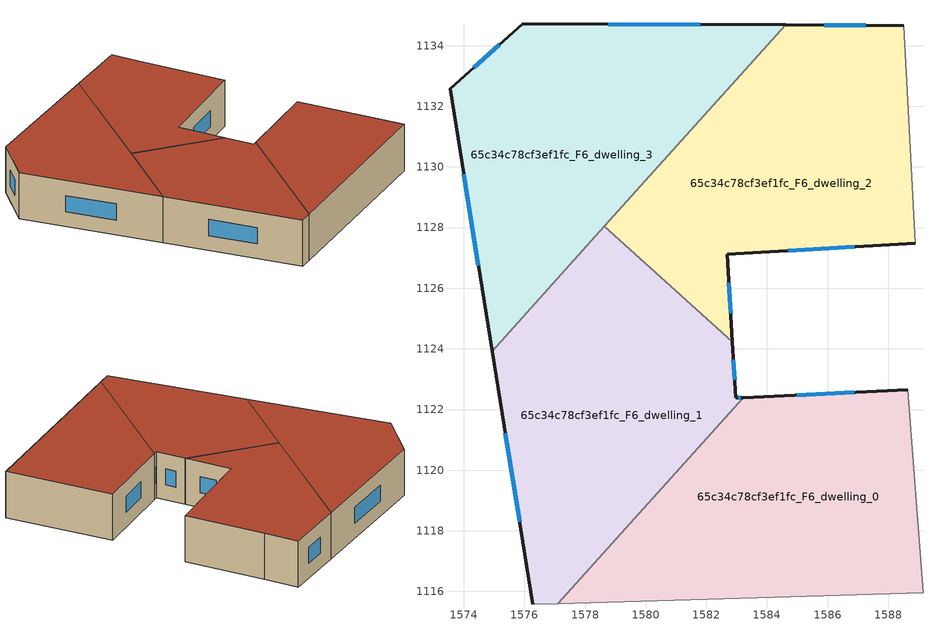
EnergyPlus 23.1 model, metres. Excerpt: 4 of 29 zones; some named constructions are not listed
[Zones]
65c34c78cf3ef1fc_F6_dwelling_0
 floor to 65c34c78cf3ef1fc_F5_dwelling_0 (EU_floor_Construction): 1588.64,1122.64 1589.15,1115.96 1577.09,1115.6 1583.22,1122.4 z18
 wall outside (EU_wall_Construction): 1588.64,1122.64 1583.22,1122.4 z18:21
 wall to 65c34c78cf3ef1fc_F6_dwelling_1 (EU_wall_Construction): 1583.22,1122.4 1577.09,1115.6 z18:21
 wall adiabatic (EU_wall_Construction): 1577.09,1115.6 1589.15,1115.96 1588.64,1122.64 z18:21
 window (EU_Window_Construction): 1586.87,1122.56 1584.98,1122.48 z18.98:20.02
 roof outside (EU_roof_Construction): 1589.15,1115.96 1588.64,1122.64 1583.22,1122.4 1577.09,1115.6 z21
65c34c78cf3ef1fc_F6_dwelling_1
 floor to 65c34c78cf3ef1fc_F5_dwelling_1 (EU_floor_Construction): 1582.86,1124.24 1582.97,1122.38 1583.22,1122.4 1577.09,1115.6 1576.28,1115.58 1574.94,1123.93 1578.64,1128.04 z18
 wall outside (EU_wall_Construction): 1574.94,1123.93 1576.28,1115.58 / 1583.22,1122.4 1582.97,1122.38 1582.86,1124.24 z18:21
 wall adiabatic (EU_wall_Construction): 1576.28,1115.58 1577.09,1115.6 z18:21
 wall to 65c34c78cf3ef1fc_F6_dwelling_2 (EU_wall_Construction): 1582.86,1124.24 1578.64,1128.04 z18:21
 wall to 65c34c78cf3ef1fc_F6_dwelling_3 (EU_wall_Construction): 1578.64,1128.04 1574.94,1123.93 z18:21
 window (EU_Window_Construction): 1575.37,1121.21 1575.84,1118.29 / 1582.93,1122.99 1582.89,1123.63 / 1583.13,1122.39 1583.05,1122.39 z18.98:20.02
 roof outside (EU_roof_Construction): 1577.09,1115.6 1583.22,1122.4 1582.97,1122.38 1582.86,1124.24 1578.64,1128.04 1574.94,1123.93 1576.28,1115.58 z21
65c34c78cf3ef1fc_F6_dwelling_2
 floor to 65c34c78cf3ef1fc_F5_dwelling_2 (EU_floor_Construction): 1588.52,1134.66 1588.63,1132.49 1588.9,1127.48 1582.69,1127.12 1582.86,1124.24 1578.64,1128.04 1584.62,1134.68 z18
 wall outside (EU_wall_Construction): 1582.86,1124.24 1582.69,1127.12 1588.9,1127.48 / 1588.52,1134.66 1584.62,1134.68 z18:21
 wall adiabatic (EU_wall_Construction): 1588.9,1127.48 1588.63,1132.49 1588.52,1134.66 z18:21
 wall to 65c34c78cf3ef1fc_F6_dwelling_3 (EU_wall_Construction): 1584.62,1134.68 1578.64,1128.04 z18:21
 window (EU_Window_Construction): 1584.71,1127.24 1586.88,1127.36 / 1582.8,1125.17 1582.74,1126.18 / 1587.25,1134.67 1585.89,1134.68 z18.98:20.02
 roof outside (EU_roof_Construction): 1588.9,1127.48 1588.63,1132.49 1588.52,1134.66 1584.62,1134.68 1578.64,1128.04 1582.86,1124.24 1582.69,1127.12 z21
65c34c78cf3ef1fc_F6_dwelling_3
 floor to 65c34c78cf3ef1fc_F5_dwelling_3 (EU_floor_Construction): 1584.62,1134.68 1574.94,1123.93 1573.55,1132.58 1575.95,1134.72 z18
 wall outside (EU_wall_Construction): 1584.62,1134.68 1575.95,1134.72 1573.55,1132.58 1574.94,1123.93 z18:21
 window (EU_Window_Construction): 1574,1129.76 1574.48,1126.74 / 1575.17,1134.03 1574.33,1133.27 / 1581.8,1134.7 1578.77,1134.71 z18.98:20.02
 roof outside (EU_roof_Construction): 1574.94,1123.93 1584.62,1134.68 1575.95,1134.72 1573.55,1132.58 z21
[SCHEDULE:CONSTANT]
Name | Hourly Value
EU_AlwaysOn | 1
EU_CoolingOff | 0
[SCHEDULE:FILE] Column Number=1; Rows to Skip at Top=0; Number of Hours of Data=8760; Column Separator=Comma; Interpolate to Timestep=No; Minutes per Item=60; Adjust Schedule for Daylight Savings=Yes
Name | File
EU_Step8_GainSchedule_65c34c78cf3ef1fc_F5_dwelling_2_f000 | ../../schedules/65c34c78cf3ef1fc/65c34c78cf3ef1fc_F5_dwelling_2_f000_gain.csv
EU_Step8_GainSchedule_65c34c78cf3ef1fc_F5_dwelling_3_f000 | ../../schedules/65c34c78cf3ef1fc/65c34c78cf3ef1fc_F5_dwelling_3_f000_gain.csv
EU_Step8_GainSchedule_65c34c78cf3ef1fc_F6_dwelling_0_f000 | ../../schedules/65c34c78cf3ef1fc/65c34c78cf3ef1fc_F6_dwelling_0_f000_gain.csv
EU_Step8_GainSchedule_65c34c78cf3ef1fc_F6_dwelling_1_f000 | ../../schedules/65c34c78cf3ef1fc/65c34c78cf3ef1fc_F6_dwelling_1_f000_gain.csv
EU_Step8_GainSchedule_65c34c78cf3ef1fc_F6_dwelling_2_f000 | ../../schedules/65c34c78cf3ef1fc/65c34c78cf3ef1fc_F6_dwelling_2_f000_gain.csv
EU_Step8_GainSchedule_65c34c78cf3ef1fc_F6_dwelling_3_f000 | ../../schedules/65c34c78cf3ef1fc/65c34c78cf3ef1fc_F6_dwelling_3_f000_gain.csv
